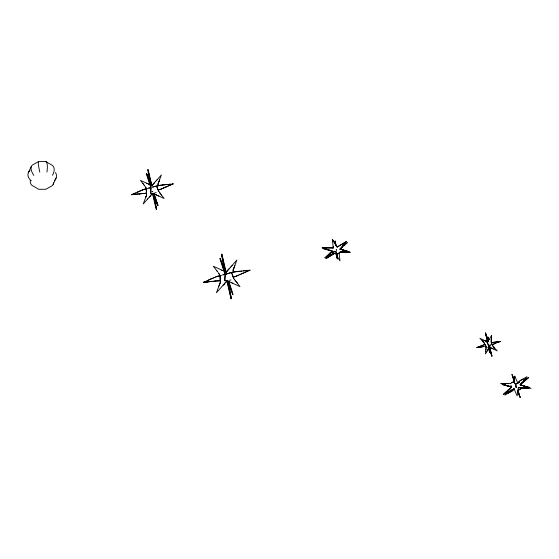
<?xml version="1.0" encoding="UTF-8"?>
<svg xmlns="http://www.w3.org/2000/svg" width="559" height="559" viewBox="0 0 559 559"><rect width="100%" height="100%" fill="white"/><g stroke="black" fill="none" stroke-linecap="round" stroke-linejoin="round"><path stroke-width="0.84" d="M337.301 257.65L337.294 253.765A0.908 0.762 14.2 0 0 337.622 253.863C340.829 251.473 344.162 250.718 348.746 251.536L343.163 249.992M335.435 243.892L335.225 242.543M337.119 256.155L337.287 257.482M337.301 257.958L337.322 259.131M335.232 242.354L335.197 241.062L335.421 242.333M150.357 183.715L147.723 169.712L151.859 185.63L148.058 169.622L150.692 183.632L146.241 173.444L150.804 187.531L150.49 193.26L153.348 193.617M150.692 183.632L146.577 173.36L151.14 187.44L150.825 193.176L152.754 193.253L156.555 209.262L153.928 195.259L156.227 209.346L152.425 193.344M224.459 269.969L221.497 254.205L225.773 272.226L226.15 272.128L221.867 254.107L224.837 269.878L224.459 269.969L219.827 258.405L224.963 274.266L224.606 280.723L227.157 280.716L231.44 298.737L228.47 282.966L228.1 283.064L231.063 298.834L226.779 280.814M224.837 269.878L220.204 258.307L225.34 274.169L224.984 280.625L227.157 280.716M491.214 339.97L491.396 343.897M234.717 276.67L233.201 277.096A1.537 0.524 73.8 0 0 233.403 276.971L233.536 276.328M492.968 344.351L491.466 344.672L491.438 344.197M485.946 349.054L485.911 349.445L486.002 348.585M491.221 339.893L491.354 338.468M485.82 350.458L485.897 349.606M485.729 351.408L485.491 353.924L487.238 350.947M485.799 350.661L485.722 351.492M491.431 337.664L491.487 337.098M491.445 337.552L491.207 340.11M491.48 337.126L491.654 335.26L489.244 339.383M335.407 244.227L335.365 244.849M486.016 348.488L486.044 347.782M513.896 381.699L514.762 376.116L517.816 383.174L519.339 382.412M513.959 381.888L514.832 376.305M523.839 379.924L528.409 377.618L520.149 384.823L529.562 387.429L518.312 387.757L517.131 395.912L514.077 388.854L503.421 394.228L511.681 387.024L503.491 394.409L514.077 388.854M332.284 252.703L332.27 252.095M158.386 189.725L158.309 189.948A1.363 0.461 73.9 0 1 158.162 190.053L159.902 192.981M158.714 191.353L158.085 189.941L158.4 189.613M233.515 276.614L233.124 276.901M145.717 197.32L146.647 195.119L146.227 188.348M219.456 284.629L220.281 282.812L220.078 275.755L220.281 282.812L219.233 285.286M145.92 196.733L146.647 195.119L146.13 188.893M233.9 268.089L234.647 266.049M158.742 182.045C158.393 183.24 156.869 186.657 158.483 185.651M158.826 181.808L159.413 180.229M233.851 268.222L233.152 269.857L233.25 272.338L233.152 269.857L234.221 267.181M159.029 181.235L158.078 183.618L158.169 185.819L160.88 185.211M234.696 265.923L234.864 265.476M159.601 179.725L159.322 180.452M159.532 179.893L161.39 174.946L157.107 179.746M218.848 286.285L218.988 285.908M234.556 266.301L236.876 260.096L232.055 265.504M147.73 198.892L143.23 203.937L145.759 197.208M222.552 285.887L216.431 292.741L219.275 285.16M152.565 184.826A2.229 0.615 -58 0 0 152.439 184.966L151.936 185.805L150.867 185.127M224.928 271.52L226.234 272.331L228.624 269.354M520.478 384.431L520.324 384.76L520.939 383.837M520.387 384.627L520.233 384.948L522.26 385.5M28.32 172.78L31.29 166.505M53.154 184.33L56.124 178.055M332.864 253.129L332.682 253.493L333.73 251.913M332.689 253.479L330.621 254.792L331.228 254.478M152.048 185.532L152.3 185.099M226.36 272.016L226.647 271.534M488.783 348.292L489.481 347.153L492.227 348.453M488.852 348.159L488.971 347.943M332.619 253.604L333.15 252.626M488.384 340.857L487.518 342.003M488.587 348.634L488.922 348.04M488.105 349.459C486.987 351.359 489.202 347.593 488.21 349.284M489.041 339.725L489.293 339.299M487.203 351.003L487.672 350.207M488.482 340.683L488.734 340.256M328.063 256.008L325.981 258.496L335.114 253.115L326.002 258.642L332.249 251.166L322.187 247.937L333.255 247.917L322.166 247.791L332.228 251.019L331.207 252.025M488.475 348.837L488.286 349.151M487.916 341.612L488.356 340.892L487.679 336.972L487.909 341.479L487.867 336.923L488.622 341.612M488.063 341.381L485.533 332.933L487.86 342.017L486.239 340.599L488.342 345.183L489.467 352.212L489.432 347.656L491.99 356.16L489.663 347.069L491.801 356.209L489.244 347.705M504.868 384.347L502.275 384.417L511.681 387.024L510.074 388.945M152.635 193.533L151.244 194.853A3.04 1.824 -77.2 0 0 151.084 194.986A3.836 2.278 -76.6 0 0 150.923 195.147M224.865 283.252L227.171 280.779L229.218 281.624M224.802 283.329L224.459 283.776L224.683 283.497M333.262 252.465C337.203 247.728 336.658 257.888 337.21 258.482M150.525 195.769L151.244 194.853M509.752 389.344L510.416 388.505M152.369 185.008L153.704 183.576M521.575 383.118L521.917 382.698M521.736 382.922L522.05 382.545M226.947 281.128L226.591 281.519M521.344 383.404L520.757 384.033M523.217 381.154L523.692 380.581M329.628 254.135L332.228 251.019M340.061 249.132L346.294 241.516L337.182 247.043L346.307 241.656L340.061 249.132L350.123 252.368L339.886 252.249M507.453 392.083L504.917 395.122L509.85 392.215M522.26 382.293L523.427 380.903M523.902 380.33L526.92 376.724L522.085 379.575M153.872 183.38L154.445 182.723M153.76 183.513L154.067 183.156M228.247 269.787L230.594 267.146M152.565 184.77L152.586 184.749A3.277 1.111 -60.3 0 1 152.719 184.547L153.201 184.121M222.922 285.46L223.551 284.755M154.242 182.954L155.807 181.207M228.827 269.117L229.162 268.739M156.324 180.62L155.73 181.291M231.342 266.301L230.427 267.335M147.66 198.976L149.553 196.845M223.132 285.223L224.445 283.797L224.152 284.126M156.548 180.368L157.219 179.621M149.33 197.089L149.973 196.405M231.426 266.203L232.181 265.357M223.67 284.629L224.061 284.21M150.008 196.363L150.399 195.929L149.784 196.6M227.136 270.954L227.457 270.626M226.486 281.624L225.997 282.057M330.928 252.284L330.327 252.843L330.662 252.535M225.543 282.428L225.452 282.512A3.41 2.026 -76.8 0 0 225.277 282.679A4.297 2.515 -76 0 0 225.102 282.861M341.123 248.182L340.179 249.279L340.934 249.356M342.765 246.771L342.087 247.371M341.94 247.497L342.206 247.267M329.181 253.842L329.852 253.255M328.999 253.996L324.625 257.811L329.041 255.589M344.232 245.499L343.694 245.967M344.113 245.604L347.684 242.487L343.072 244.807M329.789 253.304L330.313 252.857L329.894 253.213M342.674 246.847L343.128 246.456M512.226 382.342L510.947 383.236M341.318 248.021L341.703 247.707L341.074 248.224M520.541 388.973C519.94 389.378 522.19 387.555 523.035 388.226M520.785 388.798L521.449 388.365M510.598 383.502L508.851 383.607M511.59 382.733L514.497 381.734M511.226 391.391L512.673 390.65L514.196 388.722L512.582 390.72L510.339 391.922M510.828 391.635L509.598 392.362M508.32 393.117L508.711 392.879M487.616 347.733L488.356 347.495M522.924 379.079C519.926 380.141 518.368 382.901 515.733 384.368A0.985 0.447 -28.8 0 1 515.44 384.403C517.124 384.222 519.178 380.756 521.393 379.98A12.997 8.581 -47.4 0 1 521.68 379.771M52.497 175.274A14.324 7.952 -41.2 0 0 51.26 164.744L45.684 161.516L38.55 161.586L32.583 164.926A14.324 6.498 44.4 0 0 33.819 175.449M519.639 389.553L520.198 389.211L519.101 389.798A3.144 2.033 -7.7 0 1 518.92 389.889A2.872 1.901 -7.2 0 1 518.717 389.951M329.391 255.414L329.922 255.135M329.314 255.449L328.853 255.687M493.688 344.051L495.414 343.373M329.118 255.547L329.691 255.253M493.569 344.113L493.988 343.904M519.276 382.223L517.816 383.174M523.147 380.49L528.472 377.807L520.149 384.823M208.633 280.087L209.681 279.57M329.845 255.177L330.6 254.806L330.152 255.023M208.898 279.961L208.06 280.366M209.352 279.731L211.4 278.787M135.928 192.883L139.47 191.255M137.29 192.212L137.94 191.905M209.751 279.535L210.47 279.193M208.57 280.122L208.109 280.339M141.881 190.221L142.377 189.983M214.593 277.453L216.92 276.412M141.741 190.291L143.663 189.431M214.691 277.404L214.104 277.683M491.738 343.533C491.228 342.206 493.918 342.443 495.092 342.143M491.487 342.953L492.682 342.485M491.403 343.03L491.654 343.38M141.567 190.374L141.539 190.388M142.433 189.955L146.255 188.879M215.536 276.998L219.352 275.853M244.639 272.478L243.116 273.183M214.237 277.62L212.923 278.179M168.042 186.049L168.867 185.679M244.374 272.603L246.156 271.821M167.225 186.433L166.519 186.748M243.514 273.002L242.585 273.421M138.052 191.849L138.408 191.695M210.568 279.144L211.002 278.955M238.7 275.091L240.803 274.176M162.599 188.446L163.703 187.95M238.931 274.986L238.337 275.259M483.039 345.148L484.933 344.61L484.52 344.686M483.311 345.029L484.374 344.7M242.983 273.239L242.061 273.651M162.655 188.425L162.187 188.628M163.501 188.041L164.143 187.761M162.508 188.488L160.803 189.201L162.124 188.656M163.738 187.936L164.465 187.621M237.778 275.503L236.184 276.16L237.708 275.538M166.4 186.804L165.988 186.979M242.522 273.449L241.53 273.875M480.474 346.14L482.801 345.245L482.354 345.399M480.726 346.028L480.293 346.224M140.728 190.752L141.217 190.535L138.967 191.457M132.804 194.155L132.245 194.399M164.171 187.747L164.877 187.447M211.099 278.913L212.259 278.438M204.328 281.883L204.762 281.701M132.832 194.148L134.251 193.575M169.629 185.357L165.52 187.181M204.398 281.855L203.602 282.19M204.657 281.743L206.39 281.044M169.16 185.553L170.013 185.204M165.876 187.034L164.584 187.572M171.809 184.47L172.158 184.316M204.825 281.673L205.356 281.45M241.928 273.707L240.146 274.455M245.429 272.121L246.582 271.646M249.007 270.647L248.608 270.815L250.194 270.151L248.51 270.353M171.515 184.589L172.368 184.232M172.277 184.267L172.626 184.121M497.056 342.695L498.223 342.248M172.424 184.204L173.038 183.946M131.658 194.644L132.245 194.665M203.434 282.26L203.183 282.4M172.892 183.904L173.15 183.883M247.979 271.08L247.749 271.178M495.77 343.226L496.651 342.87M498.866 341.996L500.27 341.465L499.809 341.64M495.651 343.275L494.722 343.631M140.498 190.85L139.582 191.213M213.349 278.005L211.798 278.62M247.882 271.122L247.644 271.22M499.446 341.773L498.803 342.031M169.684 185.329L170.453 185.022M171.103 184.763L170.362 185.057M479.182 346.657L476.841 347.558L477.54 347.293M497.398 342.555L498.733 342.052L498.355 342.199M246.652 271.618L247.281 271.367M134.957 193.295L135.648 193.009L134.635 193.421M207.116 280.758L207.948 280.415L207.054 280.786M478.553 346.901L477.61 347.265M494.121 343.841L494.533 343.687M133.72 193.777L134.488 193.484M134.901 193.323L134.307 193.547M481.592 345.672L482.284 345.42M478.602 346.88L479.273 346.629M493.178 344.281L492.752 344.393M479.496 346.545L480.209 346.259L479.426 346.573M160.768 189.215L160.3 189.382M236.017 276.223L235.318 276.474M222.489 274.965L223.831 274.651M235.451 276.425L235.08 276.551M233.781 272.093L235.933 271.667M146.584 188.823L147.8 188.418M159.797 189.557L159.525 189.648M220.204 275.72L221.574 275.266M159.643 189.606L158.637 189.92M234.815 276.635L234.549 276.719M146.584 192.96L146.053 193.134M220.036 280.443L219.645 280.562L220.211 280.387M491.522 344.658L492.458 344.442M220.071 280.429L220.526 280.29M234.312 276.796L233.914 276.922M158.889 185.518L162.445 185.043M145.913 193.176L145.417 193.309L145.864 193.19M234.067 271.995L236.303 271.653M144.019 189.312L145.885 188.928M217.318 276.272L219.834 275.79M152.537 187.111L156.052 186.133M233.781 276.957L233.243 277.11M230.874 272.694L226.199 274.008L230.692 272.722M152.754 191.409L152.041 191.604L152.726 191.43M155.898 186.161L152.656 187.083M149.12 188.013L149.798 187.873M224.963 274.266L225.34 274.169M488.342 345.183L489.656 352.163L489.432 347.656M223.209 274.769L223.914 274.616M490.543 345.008L489.698 345.183M489.81 345.162L490.46 345.029M145.354 193.323L144.928 193.386A4.605 4.109 5.6 0 0 145.179 193.309M218.828 280.786L219.47 280.618L218.345 280.863M156.702 186.042L157.345 185.93M231.601 272.589C235.891 272.051 230.364 271.933 231.81 273.33M494.009 342.297L498.139 341.794M495.127 342.136L497 341.912M498.481 341.731L500.06 341.5M498.446 341.738L499.145 341.626M498.244 341.773L497.755 341.849M238.071 271.471L239.79 271.241M217.675 280.904L218.052 280.891L214.977 281.114M162.355 185.064L160.985 185.204M162.543 185.029L164.465 184.791M237.924 271.492L237.275 271.59L238.288 271.429M215.341 281.058L214.251 281.219L214.908 281.128M478.28 347.356L478.923 347.251M162.704 185.001L164.101 184.826M141.972 193.61L143.698 193.428M238.358 271.422L240.601 271.164M157.121 185.972L156.604 186.056L157.254 187.719M141.846 193.631C139.645 193.798 146.479 193.246 144.068 193.428M215.376 281.051L217.144 280.904M478.784 347.272L480.055 347.111M482.263 346.839L481.585 346.936L483.039 346.741M476.911 347.551L477.861 347.412M481.585 346.936L481.411 346.964M135.327 194.308L137.151 194.099M207.466 281.904L209.842 281.638M479.063 347.223L479.915 347.125M135.655 194.259L134.782 194.378L135.201 194.322M207.899 281.848L206.914 281.981L207.389 281.918M135.523 194.28L136.822 194.127M207.934 281.841L210.505 281.582M132.797 194.588L131.561 194.749M204.28 282.274L204.685 282.218M204.133 282.288L205.558 282.113M172.794 183.918L171.725 184.051M132.665 194.609L133.573 194.504M203.951 282.316L203.546 282.365M132.825 194.588L133.182 194.546M204.72 282.211L205.118 282.162M248.217 270.388L247.707 270.451M244.856 270.766L246.498 270.57M169.447 184.302L168.014 184.477L168.378 184.435M244.597 270.801L244.926 270.759M206.879 281.981L206.257 282.05M169.314 184.316L170.781 184.163M172.563 183.946L173.052 183.89M168.049 184.47L167.721 184.505M169.573 184.288L170.355 184.204M206.662 282.009L206.334 282.043M133.28 194.532L134.747 194.385L134.195 194.441M205.23 282.148L205.894 282.085M139.002 193.917L138.45 193.973M211.672 281.457L210.869 281.54M167.854 184.491L166.938 184.582M138.905 193.924L139.261 193.889M139.065 193.91L139.519 193.861M211.561 281.47L212.001 281.422M246.386 270.584L247.267 270.493M243.976 270.863L243.165 270.947L243.864 270.877M210.981 281.533L210.61 281.568M210.799 281.547L210.135 281.61M211.854 281.436L212.846 281.345M167.595 184.519L167.036 184.575M139.324 193.882L140.043 193.812M493.765 342.325L492.919 342.429A4.996 4.675 36.4 0 0 492.689 342.52M139.554 193.861L140.309 193.791M497.615 341.87L497.077 341.905M480.419 347.083L481.054 347.013L480.342 347.09M164.269 184.812L164.891 184.756M137.675 194.05L138.059 194.015L136.99 194.113M212.553 281.366L214.216 281.226L213.622 281.282M164.793 184.763L165.513 184.701M166.813 184.596L166.093 184.652M154.815 192.855L156.178 192.569M240.712 271.157L241.516 271.087M229.476 280.269L231.007 279.94M165.415 184.715L165.932 184.666M241.411 271.094L241.809 271.059M241.921 271.052L242.578 270.996M140.078 193.812L141.196 193.714L140.637 193.77M213.035 281.331L213.405 281.303M517.983 390.056L519.101 389.798A3.445 2.18 -8.2 0 0 519.311 389.735A3.78 2.341 -8.7 0 0 519.514 389.644M342.339 251.739L342.947 251.704M342.541 251.725C340.11 250.698 339.592 254.38 337.294 253.765M236.045 271.667L237.275 271.59L236.38 271.653M343.827 251.683L344.344 251.669M325.631 248.699L323.563 248.762L328.755 250.201M344.763 251.655L345.12 251.641M504.931 384.529L502.338 384.606L511.751 387.212M343.568 251.69L343.254 251.697A11.998 7.092 15.1 0 0 342.96 251.725M332.221 251.194L330.572 250.67M506.51 383.586L505.755 383.579M504.539 383.565L507.069 383.593M506.908 383.586L508.662 383.607L507.726 383.6M524.594 388.253L525.418 388.26M339.872 252.109L350.109 252.221L340.047 248.993M504.679 383.565L500.78 383.523L503.338 384.34M524.663 388.253L524.363 388.246M526.871 388.274L528.045 388.288M525.327 388.26L526.92 388.274M527.955 388.288L531.05 388.323L526.278 386.793M505.238 383.572L504.91 383.572M524.104 388.246L523.49 388.232M523.343 388.232L522.784 388.212M511.653 387.052L509.913 386.43M341.794 249.621L342.555 249.824M153.327 193.61L154.976 194.266M329.125 250.299L328.685 250.18M341.626 249.573L341.283 249.468M509.675 386.367L510.213 386.521M328.992 250.264L330.041 250.572L329.572 250.432M342.45 249.796L343.422 250.062M506.831 385.465L507.768 385.759M506.915 385.493L506.405 385.326M507.593 385.71L508.194 385.899M522.875 385.696L525.6 386.576M506.74 385.437L505.553 385.053M508.019 385.843L508.508 386.003M503.17 384.292L504.274 384.641M505.678 385.095L504.19 384.62M508.236 385.913L509.612 386.346L508.557 386.017M521.847 385.361L521.128 385.109M486.735 341.605L487.252 341.842M155.716 194.623L156.206 194.839M230.867 282.421L231.719 282.805M149.526 184.554L150.078 184.798L149.232 184.421M156.136 194.811L156.806 195.112M155.654 194.588L155.025 194.287M491.892 348.299L491.291 348.005M149.365 184.484L149.148 184.379M223.418 270.87L222.335 270.374M147.185 183.478L147.632 183.68M147.276 183.52L146.521 183.17M147.541 183.645L148.296 183.988M158.365 195.839L158.812 196.041M158.497 195.895L157.345 195.364M158.721 195.999L164.157 198.494L161.446 194.993M221.734 270.095L213.314 266.224L216.766 270.696M146.696 183.254L140.463 180.389L142.964 183.632M148.254 183.967L148.652 184.156M156.583 195.007L157.924 195.629M221.685 270.074L222.237 270.325M222.14 270.283L222.538 270.465M230.294 282.155L230.091 282.064M231.468 282.686L232.523 283.182M232.726 283.273L239.993 286.613L237.233 283.036M148.477 184.072L149.057 184.344M155.472 194.511L154.864 194.204M232.369 283.113L232.775 283.294M228.862 281.45L229.658 281.848M492.018 348.355L492.71 348.69M485.163 340.85L486.316 341.409M482.759 341.353L479.929 338.314L484.045 340.305M484.772 340.662L484.255 340.41M484.709 340.627L485.254 340.892M485.45 340.983L485.862 341.186M483.877 340.228L484.29 340.424M492.772 348.718L493.29 348.97M493.227 348.942L497.217 350.87L493.08 346.517L492.018 344.134L492.486 345.266M229.91 281.981L229.553 281.799M487.189 341.815L486.071 341.29M154.703 194.12L154.27 193.91L158.036 205.53L153.928 195.259M151.517 185.469L151.545 185.49A2.355 1.391 52.6 0 1 151.706 185.679A2.788 1.817 55.4 0 1 151.887 185.902M487.86 342.017L486.428 340.55L488.531 345.134M489.663 347.069L491.095 348.543M489.474 347.118L490.907 348.592L489.509 345.532M494.023 347.432L494.659 348.117M482.92 341.528L484.192 342.912L485.771 346.189L484.129 342.814L482.249 340.808M144.998 186.238L145.347 186.65A1.712 0.468 67.2 0 1 145.459 186.79L146.088 188.02L145.794 187.384M493.807 347.195L492.57 345.469M218.338 272.715L219.694 274.916M510.856 385.221L511.185 385.948M235.08 280.255L234.277 279.29M160.426 193.666L161.495 195.056M235.605 280.939L236.122 281.596M160.314 193.519L160.782 194.127M217.8 272.03L217.172 271.22M144.229 185.267L144.557 185.693M144.334 185.399L143.859 184.791M144.648 185.805L144.495 185.609M236.883 282.595L237.289 283.113M160.237 193.421L159.993 193.1M235.039 280.199L235.618 280.953M236.716 282.372L237.002 282.742M216.682 270.584L217.227 271.297M142.915 183.562L143.425 184.225M143.3 184.058L143.81 184.722M236.08 281.54L236.597 282.218M159.755 192.792L160.07 193.204M337.161 246.896L332.326 239.301L333.276 248.056M332.339 239.441L337.182 247.043M335.114 253.115L339.97 260.857L339.11 252.961M234.13 279.06L233.739 278.305M515.279 384.096L515.23 384.019M515.132 383.851L515 383.6M518.025 392.166L518.249 392.732M514.42 381.448L513.204 377.437M513.19 377.409L513.679 378.541M335.952 251.829L335.749 251.264M336.015 251.955L336.357 253.01M219.317 274.106L219.932 275.475M519.025 394.619L520.163 397.463M519.045 394.661L519.318 395.269M516.348 387.576L515.657 385.724L516.09 386.933L515.664 385.773L515.901 386.535M233.613 278.047L233.41 277.578L233.599 278.012M519.709 396.296L519.437 395.625M515.894 386.514L516.076 386.926M156.681 186.189L157.107 187.307M520.115 397.323L519.744 396.191L520.052 397.149M516.243 387.296L516.055 386.863L516.355 387.625M512.379 375.501L513.064 377.164L512.198 375.138L512.575 376.256M512.456 375.676L512.491 376.025M511.953 374.425L512.226 375.124M518.074 392.271L518.598 393.662M233.271 277.25L232.879 276.279M518.235 391.363L518.969 393.753M518.535 393.515L518.291 392.872M518.2 391.279C517.893 390.217 520.101 397.484 519.472 395.416M219.994 275.622L220.134 275.971M146.402 188.767L146.591 189.228M146.458 188.907L146.633 189.333M228.47 282.966L233.103 294.53L228.736 281.051M228.1 283.064L232.733 294.628L228.365 281.149M153.592 195.343L157.708 205.614L153.683 193.19M514.014 379.491L513.77 378.799M232.914 276.363L232.6 275.545M232.83 276.153L232.523 275.321M157.736 189.047L158.085 189.941L157.477 188.355A6.149 0.412 68.6 0 1 157.379 188.103L157.303 187.866M157.68 188.893L157.205 187.579M512.512 376.081L512.715 376.654M231.782 273.246L231.985 273.805M232.572 275.454L232.251 274.567M512.659 376.493L513.63 379.806M512.729 376.689L514.147 381.35M513.658 379.882L514.084 381.126M518.312 387.757L529.625 387.611L520.212 385.004A1.998 1.342 48.5 0 1 520.408 384.99M232.341 274.811L232.006 273.875M519.402 395.506L519.192 394.647M512.016 374.6L512.142 374.893M517.725 391.552L517.927 391.992L517.683 391.349M516.034 385.885L516.299 386.814L516.062 385.962M515.664 385.759L515.908 386.549L515.657 385.724M487.909 341.479L485.345 332.982L487.672 342.066M514.154 381.371L514.867 383.348L514.245 381.692M514.21 380.008L514.301 380.63M519.143 394.486L518.948 393.669M514.413 381.42L514.294 380.581M335.323 243.081L335.407 243.465M517.599 390.455L517.669 391.174M335.197 241.076L335.309 241.677M335.295 241.614L335.707 244.108M336.658 254.555L336.874 256.427M336.35 249.929L336.427 250.32L336.294 249.426M337.189 258.384L337 257.14M335.54 243.109L335.728 244.36M336.518 253.919L336.441 253.465M335.547 243.144L335.442 242.529M517.606 390.503L517.662 391.014M336.895 256.525L336.972 256.951M335.903 245.674L335.847 245.352M485.841 345.783L486.044 347.677L485.981 346.818M485.883 346.07L485.96 346.636M337.056 257.496L337.07 257.594M337.091 255.323L337.056 254.834M491.186 342.255L491.109 341.256M335.721 244.311L335.833 245.254L335.735 244.437M30.263 180.62A14.324 7.952 -41.2 0 0 33.184 186.084L38.76 189.319L45.894 189.249L51.861 185.909A14.324 6.498 44.4 0 0 53.426 182.779M55.474 172.521A14.324 8.93 3.4 0 1 54.384 180.571M31.297 180.788A14.324 8.93 3.4 0 1 30.06 170.264M39.787 172.109A14.324 1.579 75.4 0 1 38.55 161.586M45.684 161.516A14.324 3.941 -76 0 1 46.921 172.039M482.787 341.437A10.104 1.901 54.2 0 1 482.948 341.605M494.037 347.321A6.212 2.886 66.7 0 1 493.828 347.083M151.887 185.791A2.62 2.529 87.3 0 1 152.006 185.511M153.515 183.562A7.456 3.116 -64.2 0 1 153.334 183.764M159.056 181.389A18.007 4.765 -84.7 0 1 159.175 181.053M145.808 196.572A11.068 5.352 78.8 0 1 145.654 197.047M143.698 189.592A8.944 7.686 -45.7 0 1 144.047 189.473M151.175 185.399A2.522 1.041 43.6 0 1 151.349 185.497M151.328 185.434A2.264 1.132 48.3 0 1 151.51 185.553M226.185 272.31A2.956 2.851 87.8 0 1 226.311 271.995M225.955 272.219A3.123 2.054 55.7 0 1 226.185 272.422M226.8 271.394A2.564 0.713 -58 0 1 226.961 271.206A3.794 1.188 -59.3 0 1 227.122 271.059M228.023 269.857A8.42 3.564 -64.5 0 1 227.813 270.088M234.242 267.307A20.299 5.373 -84.7 0 1 234.382 266.929M231.678 272.883A3.123 0.37 77 0 0 231.615 272.729A3.829 0.377 75.5 0 1 231.74 273.002M232.572 275.349A6.987 0.412 68.8 0 1 232.495 275.154M227.82 280.967A3.78 1.195 36.8 0 1 227.66 280.911M219.338 284.461A12.48 6.051 78.7 0 1 219.17 284.992M216.955 276.558A10.034 8.665 -46.2 0 1 217.346 276.425M218.625 280.758A5.185 4.619 5.4 0 1 218.338 280.8M218.807 273.218A1.95 0.545 67.6 0 1 218.939 273.393M225.256 271.856A3.62 1.16 38.8 0 1 225.438 271.947M225.368 271.842A2.837 1.188 44 0 1 225.563 271.947M225.55 271.912A2.543 1.279 48.3 0 1 225.759 272.044A2.627 1.523 52.1 0 1 225.969 272.205M520.45 384.767A1.894 0.517 -64.6 0 1 520.331 385.018M521.372 383.481A5.394 3.095 -73.3 0 1 521.233 383.642M513.651 381.783A2.893 2.033 -7.9 0 0 513.435 381.832A3.291 2.243 -8.2 0 0 513.218 381.895A3.647 2.404 -8.7 0 0 512.994 381.972A3.941 2.522 -9.2 0 0 512.771 382.056A4.186 2.592 -9.8 0 0 512.547 382.153A4.367 2.62 -10.5 0 0 512.33 382.258M511.226 391.545A7.994 3.019 -38.6 0 1 510.814 391.796M340.117 249.237A1.845 0.755 -63.8 0 1 340.221 249.048M341.528 249.468A4.975 1.754 31.6 0 1 341.36 249.412M334.562 251.326A3.368 2.536 -20.7 0 0 334.38 251.438A3.64 2.816 -20 0 0 334.198 251.557A3.864 3.04 -19.2 0 0 334.03 251.697A4.032 3.235 -18.2 0 0 333.856 251.843M332.451 247.735L333.402 246.952L332.451 247.735M330.062 255.072L330.425 254.89L330.096 255.051M226.912 273.798L226.29 274.008L226.933 273.791M152.642 191.423L152.09 191.59L152.684 191.43M149.211 187.985L148.54 188.166L149.169 187.999M484.15 346.594L483.626 346.671L484.15 346.594"/></g></svg>
